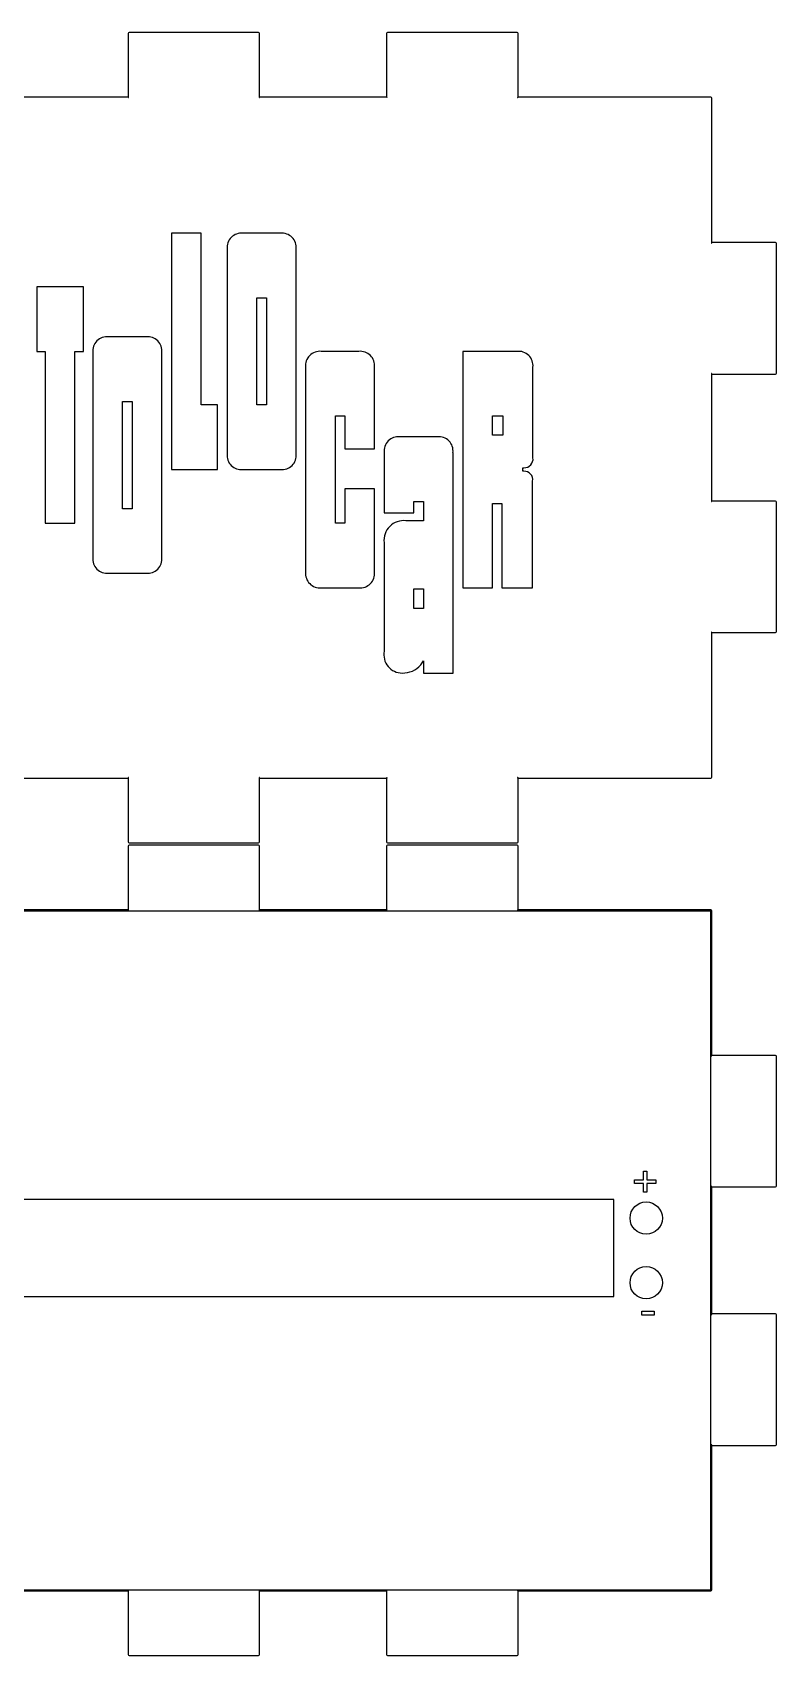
# Model space of a CAD drawing. Extents: x -86 to 84, y -61 to 112.
# Drawn here: x 38.1 to 84.2, y -0.1 to 100.3 of the extents above; entities that cross this region are included whole.
import ezdxf

# ---------------------------------------------------------------- set-up
doc = ezdxf.new("R2010")
doc.units = 0
doc.header["$MEASUREMENT"] = 0
doc.layers.add('CUT', color=30, linetype='CONTINUOUS')
doc.layers.add('ETCH', color=96, linetype='CONTINUOUS')

msp = doc.modelspace()

# ---------------------------------------------------------------- linework, layer by layer
at = {"layer": 'CUT', "color": 0}
for p, q in [((44.07, 100.28), (44.05, 100.24)), ((44.05, 100.24), (44.05, 100.23)), ((44.05, 100.23), (44.05, 96.3)), ((44.11, 100.3), (44.07, 100.28)), ((44.12, 100.3), (44.11, 100.3)), ((52.12, 100.3), (44.12, 100.3)), ((52.13, 100.3), (52.12, 100.3)), ((52.17, 100.28), (52.13, 100.3)), ((52.19, 100.24), (52.17, 100.28)), ((52.19, 100.23), (52.19, 100.24)), ((52.19, 96.3), (52.19, 100.23)), ((60.07, 100.28), (60.05, 100.24)), ((60.05, 100.24), (60.05, 100.23)), ((60.05, 100.23), (60.05, 96.3)), ((60.11, 100.3), (60.07, 100.28)), ((60.12, 100.3), (60.11, 100.3)), ((68.12, 100.3), (60.12, 100.3)), ((68.13, 100.3), (68.12, 100.3)), ((68.17, 100.28), (68.13, 100.3)), ((68.19, 100.24), (68.17, 100.28)), ((68.19, 100.23), (68.19, 100.24)), ((68.19, 96.3), (68.19, 100.23)), ((44.05, 96.3), (36.19, 96.3)), ((44.05, 96.3), (44.05, 96.29)), ((44.06, 96.3), (44.05, 96.3)), ((44.05, 96.29), (44.06, 96.27)), ((44.08, 96.29), (44.06, 96.3)), ((44.06, 96.27), (44.07, 96.27)), ((44.07, 96.27), (44.08, 96.29)), ((52.18, 96.3), (52.16, 96.29)), ((52.16, 96.29), (52.16, 96.27)), ((52.16, 96.27), (52.18, 96.27)), ((52.19, 96.3), (52.18, 96.3)), ((52.18, 96.27), (52.19, 96.29)), ((60.05, 96.3), (52.19, 96.3)), ((52.19, 96.29), (52.19, 96.3)), ((60.05, 96.3), (60.05, 96.29)), ((60.06, 96.3), (60.05, 96.3)), ((60.05, 96.29), (60.06, 96.27)), ((60.08, 96.29), (60.06, 96.3)), ((60.06, 96.27), (60.07, 96.27)), ((60.07, 96.27), (60.08, 96.29)), ((68.18, 96.3), (68.16, 96.29)), ((68.16, 96.29), (68.16, 96.27)), ((68.16, 96.27), (68.18, 96.27)), ((68.19, 96.3), (68.18, 96.3)), ((68.18, 96.27), (68.19, 96.29)), ((80.12, 96.3), (68.19, 96.3)), ((68.19, 96.29), (68.19, 96.3)), ((80.13, 96.3), (80.12, 96.3)), ((80.17, 96.28), (80.13, 96.3)), ((80.19, 96.24), (80.17, 96.28)), ((80.19, 96.23), (80.19, 96.24)), ((80.19, 87.3), (80.19, 96.23)), ((80.18, 87.3), (80.16, 87.29)), ((80.16, 87.29), (80.16, 87.27)), ((80.16, 87.27), (80.18, 87.27)), ((80.19, 87.3), (80.18, 87.3)), ((80.18, 87.27), (80.19, 87.29)), ((84.12, 87.3), (80.19, 87.3)), ((80.19, 87.29), (80.19, 87.3)), ((84.13, 87.3), (84.12, 87.3)), ((84.17, 87.28), (84.13, 87.3)), ((84.19, 87.24), (84.17, 87.28)), ((84.19, 87.23), (84.19, 87.24)), ((84.19, 79.23), (84.19, 87.23)), ((80.18, 79.19), (80.16, 79.19)), ((80.16, 79.19), (80.16, 79.17)), ((80.16, 79.17), (80.18, 79.16)), ((80.19, 79.17), (80.18, 79.19)), ((80.18, 79.16), (80.19, 79.16)), ((80.19, 79.16), (80.19, 79.17)), ((80.19, 71.3), (80.19, 79.16)), ((80.19, 79.16), (84.12, 79.16)), ((84.12, 79.16), (84.13, 79.16)), ((84.13, 79.16), (84.17, 79.18)), ((84.17, 79.18), (84.19, 79.22)), ((84.19, 79.22), (84.19, 79.23)), ((80.18, 71.3), (80.16, 71.29)), ((80.16, 71.29), (80.16, 71.27)), ((80.16, 71.27), (80.18, 71.27)), ((80.19, 71.3), (80.18, 71.3)), ((80.18, 71.27), (80.19, 71.29)), ((84.12, 71.3), (80.19, 71.3)), ((80.19, 71.29), (80.19, 71.3)), ((84.13, 71.3), (84.12, 71.3)), ((84.17, 71.28), (84.13, 71.3)), ((84.19, 71.24), (84.17, 71.28)), ((84.19, 71.23), (84.19, 71.24)), ((84.19, 63.23), (84.19, 71.23)), ((80.18, 63.19), (80.16, 63.19)), ((80.16, 63.19), (80.16, 63.17)), ((80.16, 63.17), (80.18, 63.16)), ((80.19, 63.17), (80.18, 63.19)), ((80.18, 63.16), (80.19, 63.16)), ((80.19, 63.16), (80.19, 63.17)), ((80.19, 54.23), (80.19, 63.16)), ((80.19, 63.16), (84.12, 63.16)), ((84.12, 63.16), (84.13, 63.16)), ((84.13, 63.16), (84.17, 63.18)), ((84.17, 63.18), (84.19, 63.22)), ((84.19, 63.22), (84.19, 63.23)), ((36.19, 54.16), (44.05, 54.16)), ((44.06, 54.19), (44.05, 54.17)), ((44.05, 54.17), (44.05, 54.16)), ((44.05, 54.16), (44.06, 54.16)), ((44.05, 54.16), (44.05, 50.23)), ((44.07, 54.19), (44.06, 54.19)), ((44.06, 54.16), (44.08, 54.17)), ((44.08, 54.17), (44.07, 54.19)), ((52.18, 54.19), (52.16, 54.19)), ((52.16, 54.19), (52.16, 54.17)), ((52.16, 54.17), (52.18, 54.16)), ((52.19, 54.17), (52.18, 54.19)), ((52.18, 54.16), (52.19, 54.16)), ((52.19, 54.16), (52.19, 54.17)), ((52.19, 50.23), (52.19, 54.16)), ((52.19, 54.16), (60.05, 54.16)), ((60.06, 54.19), (60.05, 54.17)), ((60.05, 54.17), (60.05, 54.16)), ((60.05, 54.16), (60.06, 54.16)), ((60.05, 54.16), (60.05, 50.23)), ((60.07, 54.19), (60.06, 54.19)), ((60.06, 54.16), (60.08, 54.17)), ((60.08, 54.17), (60.07, 54.19)), ((68.18, 54.19), (68.16, 54.19)), ((68.16, 54.19), (68.16, 54.17)), ((68.16, 54.17), (68.18, 54.16)), ((68.19, 54.17), (68.18, 54.19)), ((68.18, 54.16), (68.19, 54.16)), ((68.19, 54.16), (68.19, 54.17)), ((68.19, 50.23), (68.19, 54.16)), ((68.19, 54.16), (80.12, 54.16)), ((80.12, 54.16), (80.13, 54.16)), ((80.13, 54.16), (80.17, 54.18)), ((80.17, 54.18), (80.19, 54.22)), ((80.19, 54.22), (80.19, 54.23)), ((44.05, 50.23), (44.05, 50.22)), ((52.19, 50.22), (52.19, 50.23)), ((60.05, 50.23), (60.05, 50.22)), ((68.19, 50.22), (68.19, 50.23)), ((44.05, 50.22), (44.07, 50.18)), ((44.07, 49.98), (44.05, 49.94)), ((44.05, 49.94), (44.05, 49.93)), ((44.05, 49.93), (44.05, 46)), ((44.07, 50.18), (44.11, 50.16)), ((44.11, 50), (44.07, 49.98)), ((44.11, 50.16), (44.12, 50.16)), ((44.12, 50), (44.11, 50)), ((44.12, 50.16), (52.12, 50.16)), ((52.12, 50), (44.12, 50)), ((52.12, 50.16), (52.13, 50.16)), ((52.13, 50), (52.12, 50)), ((52.13, 50.16), (52.17, 50.18)), ((52.17, 49.98), (52.13, 50)), ((52.17, 50.18), (52.19, 50.22)), ((52.19, 49.94), (52.17, 49.98)), ((52.19, 49.93), (52.19, 49.94)), ((52.19, 46), (52.19, 49.93)), ((60.05, 50.22), (60.07, 50.18)), ((60.07, 49.98), (60.05, 49.94)), ((60.05, 49.94), (60.05, 49.93)), ((60.05, 49.93), (60.05, 46)), ((60.07, 50.18), (60.11, 50.16)), ((60.11, 50), (60.07, 49.98)), ((60.11, 50.16), (60.12, 50.16)), ((60.12, 50), (60.11, 50)), ((60.12, 50.16), (68.12, 50.16)), ((68.12, 50), (60.12, 50)), ((68.12, 50.16), (68.13, 50.16)), ((68.13, 50), (68.12, 50)), ((68.13, 50.16), (68.17, 50.18)), ((68.17, 49.98), (68.13, 50)), ((68.17, 50.18), (68.19, 50.22)), ((68.19, 49.94), (68.17, 49.98)), ((68.19, 49.93), (68.19, 49.94)), ((68.19, 46), (68.19, 49.93)), ((44.05, 46), (36.19, 46)), ((44.05, 46), (44.05, 45.99)), ((44.06, 46), (44.05, 46)), ((44.05, 45.99), (44.06, 45.97)), ((44.08, 45.99), (44.06, 46)), ((44.06, 45.97), (44.08, 45.97)), ((44.08, 45.97), (44.08, 45.99)), ((52.18, 46), (52.16, 45.99)), ((52.16, 45.99), (52.16, 45.97)), ((52.16, 45.97), (52.18, 45.97)), ((52.19, 46), (52.18, 46)), ((52.18, 45.97), (52.19, 45.99)), ((60.05, 46), (52.19, 46)), ((52.19, 45.99), (52.19, 46)), ((60.05, 46), (60.05, 45.99)), ((60.06, 46), (60.05, 46)), ((60.05, 45.99), (60.06, 45.97)), ((60.08, 45.99), (60.06, 46)), ((60.06, 45.97), (60.07, 45.97)), ((60.07, 45.97), (60.08, 45.99)), ((68.18, 46), (68.16, 45.99)), ((68.16, 45.99), (68.16, 45.97)), ((68.16, 45.97), (68.18, 45.97)), ((68.19, 46), (68.18, 46)), ((68.18, 45.97), (68.19, 45.99)), ((80.12, 46), (68.19, 46)), ((68.19, 45.99), (68.19, 46)), ((80.13, 46), (80.12, 46)), ((80.17, 45.98), (80.13, 46)), ((80.19, 45.94), (80.17, 45.98)), ((80.19, 45.93), (80.19, 45.94)), ((80.19, 37), (80.19, 45.93)), ((80.18, 37), (80.16, 36.99)), ((80.16, 36.99), (80.16, 36.97)), ((80.16, 36.97), (80.18, 36.97)), ((80.19, 37), (80.18, 37)), ((80.18, 36.97), (80.19, 36.99)), ((84.12, 37), (80.19, 37)), ((80.19, 36.99), (80.19, 37)), ((84.13, 37), (84.12, 37)), ((84.17, 36.98), (84.13, 37)), ((84.19, 36.94), (84.17, 36.98)), ((84.19, 36.93), (84.19, 36.94)), ((84.19, 28.93), (84.19, 36.93)), ((80.18, 28.89), (80.16, 28.89)), ((80.16, 28.89), (80.16, 28.87)), ((80.16, 28.87), (80.18, 28.86)), ((80.19, 28.87), (80.18, 28.89)), ((80.18, 28.86), (80.19, 28.86)), ((80.19, 28.86), (80.19, 28.87)), ((80.19, 21), (80.19, 28.86)), ((80.19, 28.86), (84.12, 28.86)), ((84.12, 28.86), (84.13, 28.86)), ((84.13, 28.86), (84.17, 28.88)), ((84.17, 28.88), (84.19, 28.92)), ((84.19, 28.92), (84.19, 28.93)), ((80.18, 21), (80.16, 20.99)), ((80.16, 20.99), (80.16, 20.97)), ((80.16, 20.97), (80.18, 20.97)), ((80.19, 21), (80.18, 21)), ((80.18, 20.97), (80.19, 20.99)), ((84.12, 21), (80.19, 21)), ((80.19, 20.99), (80.19, 21)), ((84.13, 21), (84.12, 21)), ((84.17, 20.98), (84.13, 21)), ((84.19, 20.94), (84.17, 20.98)), ((84.19, 20.93), (84.19, 20.94)), ((84.19, 12.93), (84.19, 20.93)), ((80.18, 12.89), (80.16, 12.89)), ((80.16, 12.89), (80.16, 12.87)), ((80.16, 12.87), (80.18, 12.86)), ((80.19, 12.87), (80.18, 12.89)), ((80.18, 12.86), (80.19, 12.86)), ((80.19, 12.86), (80.19, 12.87)), ((80.19, 3.93), (80.19, 12.86)), ((80.19, 12.86), (84.12, 12.86)), ((84.12, 12.86), (84.13, 12.86)), ((84.13, 12.86), (84.17, 12.88)), ((84.17, 12.88), (84.19, 12.92)), ((84.19, 12.92), (84.19, 12.93)), ((36.19, 3.86), (44.05, 3.86)), ((44.06, 3.89), (44.05, 3.87)), ((44.05, 3.87), (44.05, 3.86)), ((44.05, 3.86), (44.06, 3.86)), ((44.05, 3.86), (44.05, -0.07)), ((44.08, 3.89), (44.06, 3.89)), ((44.06, 3.86), (44.08, 3.87)), ((44.08, 3.87), (44.08, 3.89)), ((52.18, 3.89), (52.16, 3.89)), ((52.16, 3.89), (52.16, 3.87)), ((52.16, 3.87), (52.18, 3.86)), ((52.19, 3.87), (52.18, 3.89)), ((52.18, 3.86), (52.19, 3.86)), ((52.19, 3.86), (52.19, 3.87)), ((52.19, -0.07), (52.19, 3.86)), ((52.19, 3.86), (60.05, 3.86)), ((60.06, 3.89), (60.05, 3.87)), ((60.05, 3.87), (60.05, 3.86)), ((60.05, 3.86), (60.06, 3.86)), ((60.05, 3.86), (60.05, -0.07)), ((60.07, 3.89), (60.06, 3.89)), ((60.06, 3.86), (60.08, 3.87)), ((60.08, 3.87), (60.07, 3.89)), ((68.18, 3.89), (68.16, 3.89)), ((68.16, 3.89), (68.16, 3.87)), ((68.16, 3.87), (68.18, 3.86)), ((68.19, 3.87), (68.18, 3.89)), ((68.18, 3.86), (68.19, 3.86)), ((68.19, 3.86), (68.19, 3.87)), ((68.19, -0.07), (68.19, 3.86)), ((68.19, 3.86), (80.12, 3.86)), ((80.12, 3.86), (80.13, 3.86)), ((80.13, 3.86), (80.17, 3.88)), ((80.17, 3.88), (80.19, 3.92)), ((80.19, 3.92), (80.19, 3.93)), ((44.05, -0.07), (44.05, -0.08)), ((44.05, -0.08), (44.07, -0.12)), ((44.07, -0.12), (44.11, -0.14)), ((44.11, -0.14), (44.12, -0.14)), ((44.12, -0.14), (52.12, -0.14)), ((52.12, -0.14), (52.13, -0.14)), ((52.13, -0.14), (52.17, -0.12)), ((52.17, -0.12), (52.19, -0.08)), ((52.19, -0.08), (52.19, -0.07)), ((60.05, -0.07), (60.05, -0.08)), ((60.05, -0.08), (60.07, -0.12)), ((60.07, -0.12), (60.11, -0.14)), ((60.11, -0.14), (60.12, -0.14)), ((60.12, -0.14), (68.12, -0.14)), ((68.12, -0.14), (68.13, -0.14)), ((68.13, -0.14), (68.17, -0.12)), ((68.17, -0.12), (68.19, -0.08)), ((68.19, -0.08), (68.19, -0.07))]:
    msp.add_line(p, q, dxfattribs=at)
at = {"layer": 'CUT'}
for centre in [(76.12, 26.93), (76.12, 22.93)]:
    msp.add_circle(centre, 1, dxfattribs=at)
at = {"layer": 'ETCH'}
for p, q in [((48.57, 87.87), (46.73, 87.87)), ((46.73, 87.87), (46.73, 73.25)), ((48.57, 77.25), (48.57, 87.87)), ((53.47, 87.87), (51.15, 87.87)), ((50.18, 86.9), (50.18, 74.22)), ((54.45, 74.22), (54.45, 86.9)), ((41.28, 84.56), (38.39, 84.56)), ((38.39, 84.56), (38.39, 80.56)), ((41.28, 80.56), (41.28, 84.56)), ((52.02, 77.25), (52.02, 83.88)), ((52.02, 83.88), (52.61, 83.88)), ((52.61, 83.88), (52.61, 77.25)), ((45.17, 81.46), (42.85, 81.46)), ((38.39, 80.56), (38.92, 80.56)), ((38.92, 80.56), (38.92, 69.93)), ((40.75, 69.93), (40.75, 80.56)), ((40.75, 80.56), (41.28, 80.56)), ((41.87, 80.49), (41.87, 67.81)), ((46.14, 67.81), (46.14, 80.49)), ((58.33, 80.56), (56.01, 80.56)), ((68.12, 80.56), (64.76, 80.56)), ((64.76, 80.56), (64.76, 65.94)), ((55.04, 79.59), (55.04, 66.91)), ((59.31, 74.54), (59.31, 79.59)), ((69.11, 73.97), (69.11, 79.59)), ((43.71, 70.83), (43.71, 77.47)), ((43.71, 77.47), (44.3, 77.47)), ((44.3, 77.47), (44.3, 70.83)), ((49.59, 77.25), (48.57, 77.25)), ((49.59, 73.25), (49.59, 77.25)), ((52.61, 77.25), (52.02, 77.25)), ((56.88, 69.93), (56.88, 76.57)), ((56.88, 76.57), (57.47, 76.57)), ((57.47, 76.57), (57.47, 74.54)), ((66.6, 75.37), (66.6, 76.57)), ((66.6, 76.57), (67.25, 76.57)), ((67.25, 76.57), (67.25, 75.37)), ((67.25, 75.37), (66.6, 75.37)), ((57.47, 74.54), (59.31, 74.54)), ((63.19, 75.27), (60.87, 75.27)), ((59.9, 74.3), (59.9, 70.58)), ((64.17, 60.65), (64.17, 74.3)), ((68.48, 73.35), (68.55, 73.36)), ((68.48, 73.16), (68.48, 73.35)), ((46.73, 73.25), (49.59, 73.25)), ((51.15, 73.25), (53.47, 73.25)), ((68.55, 73.15), (68.48, 73.16)), ((69.09, 65.94), (69.09, 72.53)), ((59.31, 72.05), (57.47, 72.05)), ((57.47, 72.05), (57.47, 69.93)), ((59.31, 66.91), (59.31, 72.05)), ((44.3, 70.83), (43.71, 70.83)), ((59.9, 70.58), (61.74, 70.58)), ((61.74, 70.58), (61.74, 71.28)), ((61.74, 71.28), (62.33, 71.28)), ((62.33, 71.28), (62.33, 70.08)), ((66.6, 65.94), (66.6, 71.16)), ((66.6, 71.16), (67.19, 71.16)), ((67.19, 71.16), (67.19, 65.94)), ((38.92, 69.93), (40.75, 69.93)), ((57.47, 69.93), (56.88, 69.93)), ((62.33, 70.08), (61.25, 70.08)), ((59.9, 68.72), (59.9, 62.01)), ((42.85, 66.84), (45.17, 66.84)), ((56.01, 65.94), (58.33, 65.94)), ((61.74, 64.65), (61.74, 65.87)), ((61.74, 65.87), (62.33, 65.87)), ((62.33, 65.87), (62.33, 64.65)), ((64.76, 65.94), (66.6, 65.94)), ((67.19, 65.94), (69.09, 65.94)), ((62.33, 64.65), (61.74, 64.65)), ((62.17, 61.16), (62.33, 61.41)), ((62.33, 61.41), (62.33, 60.65)), ((62.33, 60.65), (64.17, 60.65)), ((80.12, 45.93), (-31.88, 45.93)), ((80.12, 3.93), (80.12, 45.93)), ((75.4, 29.08), (75.4, 29.3)), ((75.4, 29.3), (75.95, 29.3)), ((75.95, 29.3), (75.95, 29.84)), ((75.95, 29.84), (76.17, 29.84)), ((76.17, 29.84), (76.17, 29.3)), ((76.17, 29.3), (76.72, 29.3)), ((76.72, 29.3), (76.72, 29.08)), ((75.95, 29.08), (75.4, 29.08)), ((75.95, 28.54), (75.95, 29.08)), ((76.17, 28.54), (75.95, 28.54)), ((76.72, 29.08), (76.17, 29.08)), ((76.17, 29.08), (76.17, 28.54)), ((74.12, 28.08), (-25.88, 28.08)), ((74.12, 22.08), (74.12, 28.08)), ((-25.88, 22.08), (74.12, 22.08)), ((75.85, 20.93), (75.85, 21.16)), ((75.85, 21.16), (76.61, 21.16)), ((76.61, 21.16), (76.61, 20.93)), ((76.61, 20.93), (75.85, 20.93)), ((-31.88, 3.93), (80.12, 3.93))]:
    msp.add_line(p, q, dxfattribs=at)
for centre, radius, start, end in [((51.05, 87), 0.876, 83.3899, 186.6292), ((53.58, 87), 0.876, 353.3721, 96.6135), ((42.74, 80.59), 0.876, 83.3953, 186.6429), ((45.27, 80.59), 0.876, 353.3584, 96.6081), ((55.91, 79.69), 0.877, 83.4027, 186.6308), ((58.43, 79.69), 0.877, 353.3706, 96.6008), ((68.23, 79.68), 0.886, 354.0102, 97.2374), ((60.77, 74.4), 0.876, 83.3919, 186.6272), ((63.29, 74.4), 0.876, 353.3796, 96.6252), ((51.05, 74.12), 0.876, 173.3844, 276.6156), ((53.58, 74.12), 0.876, 263.381, 6.6142), ((68.57, 73.91), 0.547, 268.4587, 6.8816), ((68.57, 72.62), 0.529, 350.8896, 91.5712), ((61.1, 68.88), 1.21, 82.7284, 187.275), ((42.74, 67.71), 0.876, 173.3844, 276.6156), ((45.27, 67.71), 0.876, 263.381, 6.6142), ((55.91, 66.81), 0.876, 173.3824, 276.5985), ((58.43, 66.81), 0.877, 263.3981, 6.6163), ((61.01, 61.79), 1.13, 168.9402, 270.3072), ((61.06, 62.12), 1.46, 268.333, 319.3369)]:
    msp.add_arc(centre, radius, start, end, dxfattribs=at)

doc.saveas('drawing.dxf')
